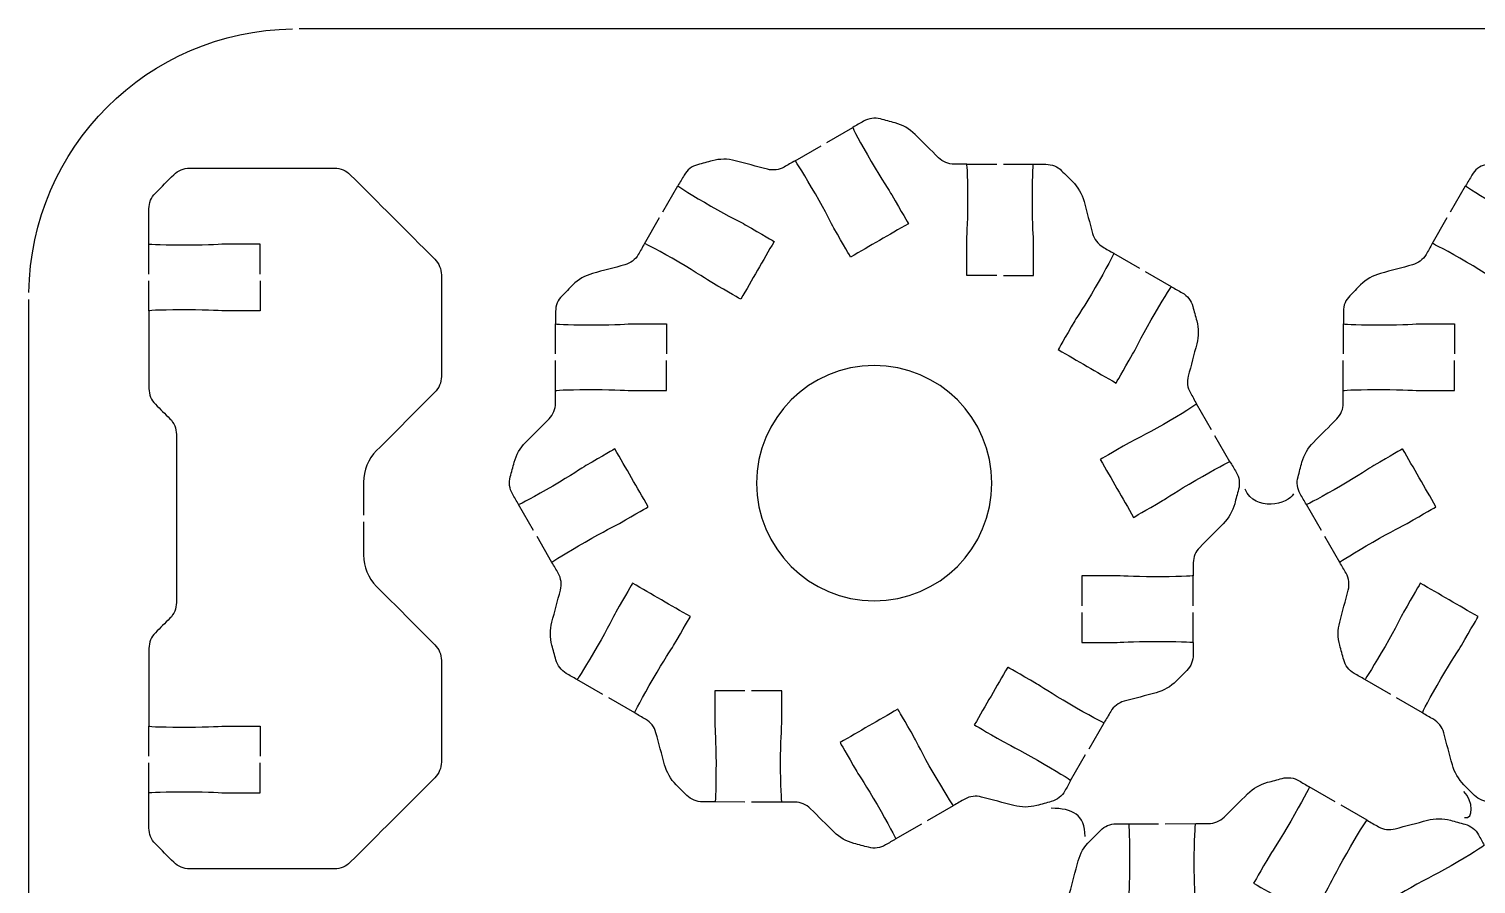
# Model space of a CAD drawing. Extents: x 0 to 400, y 230 to 450.
# Drawn here: x 135 to 200.1, y 411.6 to 450 of the extents above; entities that cross this region are included whole.
import ezdxf

# ---------------------------------------------------------------- set-up
doc = ezdxf.new("R2010")
doc.units = 0
doc.header["$MEASUREMENT"] = 0
doc.layers.add('DEFAULT', color=18, linetype='CONTINUOUS')

msp = doc.modelspace()

# ---------------------------------------------------------------- linework, layer by layer
at = {"layer": 'DEFAULT', "color": 1}
for points in [[(252.85, 450), (147.151, 450)], [(170.867, 444.896), (172.035, 445.574)], [(169.438, 444.071), (170.606, 444.748)], [(177.161, 443.919), (178.508, 443.919)], [(178.812, 443.919), (180.159, 443.919)], [(163.498, 441.781), (164.171, 442.949)], [(198.909, 441.781), (199.583, 442.949)], [(162.672, 440.349), (163.346, 441.52)], [(198.084, 440.349), (198.758, 441.52)], [(140.394, 438.977), (140.394, 440.328)], [(184.936, 439.238), (183.768, 439.912)], [(140.394, 437.326), (140.394, 438.677)], [(186.365, 438.412), (185.197, 439.086)], [(135.001, 242.147), (135.001, 437.847)], [(158.675, 435.396), (158.675, 436.747)], [(194.087, 435.396), (194.087, 436.747)], [(158.672, 433.745), (158.672, 435.096)], [(194.083, 433.745), (194.083, 435.096)], [(188.164, 431.978), (187.49, 433.145)], [(188.989, 430.549), (188.315, 431.717)], [(157.687, 427.452), (157.014, 428.623)], [(193.099, 427.452), (192.425, 428.623)], [(158.513, 426.023), (157.839, 427.194)], [(193.925, 426.023), (193.251, 427.194)], [(187.328, 424.076), (187.328, 425.423)], [(187.328, 422.424), (187.328, 423.772)], [(160.802, 420.082), (159.635, 420.759)], [(196.214, 420.082), (195.046, 420.759)], [(162.231, 419.257), (161.063, 419.934)], [(197.643, 419.257), (196.475, 419.934)], [(140.394, 417.316), (140.394, 418.667)], [(182.653, 417.648), (183.327, 418.816)], [(140.394, 415.665), (140.394, 417.016)], [(181.828, 416.219), (182.502, 417.39)], [(193.725, 415.26), (192.554, 415.934)], [(167.188, 415.253), (165.836, 415.256)], [(168.839, 415.245), (167.487, 415.249)], [(175.39, 414.42), (176.557, 415.094)], [(195.15, 414.435), (193.982, 415.109)], [(173.961, 413.594), (175.132, 414.268)], [(184.429, 414.272), (185.78, 414.276)], [(186.08, 414.28), (187.431, 414.283)]]:
    msp.add_lwpolyline(points, dxfattribs=at)
for points in [[(135.001, 438.15), (135.082, 444.659), (140.342, 449.919), (146.851, 450)], [(191.848, 429.102), (191.617, 428.634), (190.098, 428.275), (189.676, 429.312)], [(199.532, 414.557), (199.951, 414.438), (199.932, 415.303), (199.503, 415.731)], [(182.476, 413.705), (182.476, 414.684), (181.91, 414.972), (180.956, 414.972)]]:
    msp.add_open_spline(points, degree=3, dxfattribs=at)
for points, knots in [([(178.508, 438.913), (178.058, 438.913), (177.608, 438.913), (177.157, 438.913), (177.157, 439.414), (177.157, 439.915), (177.157, 440.416), (177.157, 440.628), (177.207, 441.199), (177.207, 442.166), (177.207, 443.133), (177.185, 443.919), (177.157, 443.919), (176.97, 443.919), (176.783, 443.919), (176.596, 443.919), (176.332, 443.919), (176.078, 444.022), (175.891, 444.208), (175.538, 444.56), (175.185, 444.912), (174.832, 445.263), (174.582, 445.51), (174.275, 445.687), (173.936, 445.778), (173.716, 445.837), (173.496, 445.896), (173.277, 445.955), (173.023, 446.022), (172.751, 445.986), (172.522, 445.852), (172.359, 445.76), (172.197, 445.667), (172.035, 445.574), (172.01, 445.56), (172.384, 444.872), (172.867, 444.036), (173.351, 443.2), (173.679, 442.727), (173.785, 442.543), (174.222, 441.788), (174.536, 441.245), (174.536, 441.245), (173.669, 440.745), (172.803, 440.246), (171.936, 439.746), (171.936, 439.746), (171.622, 440.286), (171.185, 441.044), (171.079, 441.228), (170.839, 441.746), (170.356, 442.582), (169.886, 443.397), (169.484, 444.046), (169.438, 444.074), (169.275, 443.98), (169.111, 443.886), (168.948, 443.792), (168.722, 443.662), (168.451, 443.626), (168.193, 443.693), (167.712, 443.822), (167.231, 443.95), (166.75, 444.078), (166.412, 444.166), (166.055, 444.166), (165.717, 444.074), (165.497, 444.016), (165.277, 443.957), (165.057, 443.898), (164.803, 443.831), (164.584, 443.662), (164.454, 443.432), (164.36, 443.271), (164.265, 443.11), (164.171, 442.949), (164.2, 442.903), (164.849, 442.505), (165.66, 442.035), (166.496, 441.552), (167.018, 441.309), (167.202, 441.203), (167.957, 440.765), (168.5, 440.451), (168.5, 440.451), (167.999, 439.585), (167.498, 438.718), (166.997, 437.851), (166.997, 437.851), (166.457, 438.165), (165.699, 438.603), (165.515, 438.709), (165.046, 439.037), (164.21, 439.52), (163.395, 439.989), (162.725, 440.353), (162.672, 440.353), (162.578, 440.189), (162.484, 440.026), (162.39, 439.862), (162.256, 439.633), (162.041, 439.467), (161.783, 439.397), (161.302, 439.267), (160.821, 439.138), (160.34, 439.009), (160.005, 438.917), (159.695, 438.74), (159.448, 438.493), (159.288, 438.332), (159.128, 438.171), (158.968, 438.01), (158.777, 437.823), (158.672, 437.566), (158.675, 437.301), (158.675, 437.116), (158.675, 436.932), (158.675, 436.747), (158.76, 436.715), (159.508, 436.698), (160.418, 436.698), (161.384, 436.698), (161.956, 436.747), (162.168, 436.747), (162.667, 436.747), (163.167, 436.747), (163.667, 436.747), (163.667, 436.297), (163.667, 435.846), (163.667, 435.396)], [0, 0, 0, 0, 3.83, 3.83, 3.83, 8.09, 8.09, 8.09, 9.09, 9.09, 9.09, 10.09, 10.09, 10.09, 11.68, 11.68, 11.68, 12.68, 12.68, 12.68, 16.915576, 16.915576, 16.915576, 17.915576, 17.915576, 17.915576, 19.851267, 19.851267, 19.851267, 20.851267, 20.851267, 20.851267, 22.441392, 22.441392, 22.441392, 23.441392, 23.441392, 23.441392, 24.441392, 24.441392, 24.441392, 25.441392, 25.441392, 25.441392, 33.949001, 33.949001, 33.949001, 34.949001, 34.949001, 34.949001, 35.949001, 35.949001, 35.949001, 36.949001, 36.949001, 36.949001, 38.552778, 38.552778, 38.552778, 39.552778, 39.552778, 39.552778, 43.785531, 43.785531, 43.785531, 44.785531, 44.785531, 44.785531, 46.721222, 46.721222, 46.721222, 47.721222, 47.721222, 47.721222, 49.307696, 49.307696, 49.307696, 50.307696, 50.307696, 50.307696, 51.307696, 51.307696, 51.307696, 52.307696, 52.307696, 52.307696, 60.820304, 60.820304, 60.820304, 61.820304, 61.820304, 61.820304, 62.820304, 62.820304, 62.820304, 63.820304, 63.820304, 63.820304, 65.424081, 65.424081, 65.424081, 66.424081, 66.424081, 66.424081, 70.65942, 70.65942, 70.65942, 71.65942, 71.65942, 71.65942, 73.589835, 73.589835, 73.589835, 74.589835, 74.589835, 74.589835, 76.159835, 76.159835, 76.159835, 77.159835, 77.159835, 77.159835, 78.159835, 78.159835, 78.159835, 82.409835, 82.409835, 82.409835, 86.239835, 86.239835, 86.239835, 86.239835]), ([(213.92, 438.913), (213.47, 438.913), (213.019, 438.913), (212.569, 438.913), (212.569, 439.414), (212.569, 439.915), (212.569, 440.416), (212.569, 440.628), (212.618, 441.199), (212.618, 442.166), (212.618, 443.133), (212.597, 443.919), (212.569, 443.919), (212.382, 443.919), (212.195, 443.919), (212.008, 443.919), (211.743, 443.919), (211.489, 444.022), (211.302, 444.208), (210.95, 444.56), (210.597, 444.912), (210.244, 445.263), (209.994, 445.51), (209.687, 445.687), (209.348, 445.778), (209.128, 445.837), (208.908, 445.896), (208.688, 445.955), (208.434, 446.022), (208.163, 445.986), (207.933, 445.852), (207.771, 445.76), (207.609, 445.667), (207.447, 445.574), (207.422, 445.56), (207.796, 444.872), (208.279, 444.036), (208.762, 443.2), (209.091, 442.727), (209.196, 442.543), (209.634, 441.788), (209.948, 441.245), (209.948, 441.245), (209.081, 440.745), (208.214, 440.246), (207.348, 439.746), (207.348, 439.746), (207.034, 440.286), (206.596, 441.044), (206.491, 441.228), (206.251, 441.746), (205.767, 442.582), (205.298, 443.397), (204.896, 444.046), (204.85, 444.074), (204.687, 443.98), (204.523, 443.886), (204.36, 443.792), (204.134, 443.662), (203.862, 443.626), (203.605, 443.693), (203.124, 443.822), (202.643, 443.95), (202.162, 444.078), (201.823, 444.166), (201.467, 444.166), (201.128, 444.074), (200.908, 444.016), (200.689, 443.957), (200.469, 443.898), (200.215, 443.831), (199.996, 443.662), (199.865, 443.432), (199.771, 443.271), (199.677, 443.11), (199.583, 442.949), (199.611, 442.903), (200.261, 442.505), (201.072, 442.035), (201.908, 441.552), (202.43, 441.309), (202.614, 441.203), (203.368, 440.765), (203.912, 440.451), (203.912, 440.451), (203.411, 439.585), (202.91, 438.718), (202.409, 437.851), (202.409, 437.851), (201.869, 438.165), (201.111, 438.603), (200.927, 438.709), (200.458, 439.037), (199.622, 439.52), (198.807, 439.989), (198.137, 440.353), (198.084, 440.353), (197.99, 440.189), (197.896, 440.026), (197.802, 439.862), (197.668, 439.633), (197.452, 439.467), (197.195, 439.397), (196.714, 439.267), (196.233, 439.138), (195.752, 439.009), (195.417, 438.917), (195.106, 438.74), (194.859, 438.493), (194.7, 438.332), (194.54, 438.171), (194.38, 438.01), (194.189, 437.823), (194.083, 437.566), (194.087, 437.301), (194.087, 437.116), (194.087, 436.932), (194.087, 436.747), (194.172, 436.715), (194.919, 436.698), (195.83, 436.698), (196.796, 436.698), (197.368, 436.747), (197.579, 436.747), (198.079, 436.747), (198.579, 436.747), (199.079, 436.747), (199.079, 436.297), (199.079, 435.846), (199.079, 435.396)], [0, 0, 0, 0, 3.83, 3.83, 3.83, 8.09, 8.09, 8.09, 9.09, 9.09, 9.09, 10.09, 10.09, 10.09, 11.68, 11.68, 11.68, 12.68, 12.68, 12.68, 16.915576, 16.915576, 16.915576, 17.915576, 17.915576, 17.915576, 19.851267, 19.851267, 19.851267, 20.851267, 20.851267, 20.851267, 22.441392, 22.441392, 22.441392, 23.441392, 23.441392, 23.441392, 24.441392, 24.441392, 24.441392, 25.441392, 25.441392, 25.441392, 33.949001, 33.949001, 33.949001, 34.949001, 34.949001, 34.949001, 35.949001, 35.949001, 35.949001, 36.949001, 36.949001, 36.949001, 38.552778, 38.552778, 38.552778, 39.552778, 39.552778, 39.552778, 43.785531, 43.785531, 43.785531, 44.785531, 44.785531, 44.785531, 46.721222, 46.721222, 46.721222, 47.721222, 47.721222, 47.721222, 49.307696, 49.307696, 49.307696, 50.307696, 50.307696, 50.307696, 51.307696, 51.307696, 51.307696, 52.307696, 52.307696, 52.307696, 60.820304, 60.820304, 60.820304, 61.820304, 61.820304, 61.820304, 62.820304, 62.820304, 62.820304, 63.820304, 63.820304, 63.820304, 65.424081, 65.424081, 65.424081, 66.424081, 66.424081, 66.424081, 70.65942, 70.65942, 70.65942, 71.65942, 71.65942, 71.65942, 73.589835, 73.589835, 73.589835, 74.589835, 74.589835, 74.589835, 76.159835, 76.159835, 76.159835, 77.159835, 77.159835, 77.159835, 78.159835, 78.159835, 78.159835, 82.409835, 82.409835, 82.409835, 86.239835, 86.239835, 86.239835, 86.239835]), ([(145.393, 438.977), (145.393, 439.427), (145.393, 439.878), (145.393, 440.328), (144.893, 440.328), (144.393, 440.328), (143.894, 440.328), (143.682, 440.328), (143.11, 440.279), (142.144, 440.279), (141.177, 440.279), (140.394, 440.3), (140.394, 440.328), (140.394, 440.857), (140.394, 441.386), (140.394, 441.915), (140.394, 442.18), (140.5, 442.434), (140.687, 442.621), (140.963, 442.897), (141.24, 443.174), (141.516, 443.45), (141.703, 443.637), (141.957, 443.743), (142.221, 443.743), (144.393, 443.743), (146.565, 443.743), (148.737, 443.743), (149.005, 443.743), (149.259, 443.637), (149.446, 443.45), (150.713, 442.184), (151.979, 440.917), (153.246, 439.651), (153.433, 439.464), (153.539, 439.21), (153.539, 438.945), (153.539, 437.422), (153.539, 435.899), (153.539, 434.377), (153.539, 434.109), (153.433, 433.855), (153.246, 433.668), (152.372, 432.794), (151.498, 431.92), (150.625, 431.046), (150.251, 430.672), (150.039, 430.164), (150.039, 429.632), (150.039, 429.137), (150.039, 428.642), (150.039, 428.147)], [0, 0, 0, 0, 3.83, 3.83, 3.83, 8.08, 8.08, 8.08, 9.08, 9.08, 9.08, 10.08, 10.08, 10.08, 14.58, 14.58, 14.58, 15.58, 15.58, 15.58, 18.903402, 18.903402, 18.903402, 19.903402, 19.903402, 19.903402, 38.373402, 38.373402, 38.373402, 39.373402, 39.373402, 39.373402, 54.604482, 54.604482, 54.604482, 55.604482, 55.604482, 55.604482, 68.554482, 68.554482, 68.554482, 69.554482, 69.554482, 69.554482, 80.062089, 80.062089, 80.062089, 81.062089, 81.062089, 81.062089, 85.272089, 85.272089, 85.272089, 85.272089]), ([(178.812, 438.913), (179.261, 438.913), (179.71, 438.913), (180.159, 438.913), (180.159, 439.414), (180.159, 439.915), (180.159, 440.416), (180.159, 440.628), (180.11, 441.199), (180.11, 442.166), (180.11, 443.133), (180.131, 443.919), (180.159, 443.919), (180.345, 443.919), (180.531, 443.919), (180.717, 443.919), (180.981, 443.919), (181.235, 443.813), (181.422, 443.626), (181.584, 443.465), (181.747, 443.304), (181.909, 443.143), (182.156, 442.896), (182.336, 442.586), (182.428, 442.247), (182.557, 441.766), (182.686, 441.285), (182.816, 440.804), (182.883, 440.55), (183.049, 440.335), (183.274, 440.201), (183.438, 440.106), (183.601, 440.01), (183.765, 439.915), (183.789, 439.901), (183.415, 439.213), (182.932, 438.374), (182.449, 437.537), (182.121, 437.068), (182.015, 436.885), (181.577, 436.126), (181.267, 435.587), (181.267, 435.587), (182.134, 435.086), (183, 434.585), (183.867, 434.084), (183.867, 434.084), (184.177, 434.624), (184.615, 435.382), (184.721, 435.565), (184.964, 436.084), (185.447, 436.924), (185.927, 437.753), (186.333, 438.412), (186.365, 438.412), (186.525, 438.322), (186.684, 438.231), (186.844, 438.141), (187.077, 438.01), (187.247, 437.788), (187.317, 437.53), (187.376, 437.313), (187.435, 437.095), (187.494, 436.878), (187.585, 436.539), (187.585, 436.183), (187.497, 435.848), (187.369, 435.363), (187.241, 434.879), (187.113, 434.394), (187.045, 434.144), (187.077, 433.876), (187.208, 433.65), (187.301, 433.483), (187.394, 433.316), (187.486, 433.149), (187.486, 433.117), (186.827, 432.708), (185.998, 432.228), (185.158, 431.745), (184.64, 431.505), (184.456, 431.399), (183.698, 430.962), (183.158, 430.648), (183.158, 430.648), (183.658, 429.781), (184.157, 428.914), (184.657, 428.048), (184.657, 428.048), (185.2, 428.362), (185.959, 428.799), (186.142, 428.905), (186.612, 429.233), (187.448, 429.716), (188.284, 430.2), (188.975, 430.57), (188.989, 430.549), (189.082, 430.393), (189.175, 430.236), (189.268, 430.08), (189.406, 429.85), (189.444, 429.572), (189.374, 429.311), (189.316, 429.093), (189.259, 428.876), (189.201, 428.658), (189.113, 428.319), (188.933, 428.012), (188.686, 427.762), (188.333, 427.407), (187.98, 427.052), (187.628, 426.697), (187.444, 426.513), (187.342, 426.266), (187.338, 426.005), (187.335, 425.812), (187.331, 425.619), (187.328, 425.427), (187.328, 425.398), (186.545, 425.377), (185.578, 425.377), (184.611, 425.377), (184.04, 425.427), (183.828, 425.427), (183.328, 425.427), (182.829, 425.427), (182.329, 425.427), (182.329, 424.976), (182.329, 424.526), (182.329, 424.075)], [0, 0, 0, 0, 3.82, 3.82, 3.82, 8.08, 8.08, 8.08, 9.08, 9.08, 9.08, 10.08, 10.08, 10.08, 11.66, 11.66, 11.66, 12.66, 12.66, 12.66, 14.604557, 14.604557, 14.604557, 15.604557, 15.604557, 15.604557, 19.839896, 19.839896, 19.839896, 20.839896, 20.839896, 20.839896, 22.448684, 22.448684, 22.448684, 23.448684, 23.448684, 23.448684, 24.448684, 24.448684, 24.448684, 25.448684, 25.448684, 25.448684, 33.961293, 33.961293, 33.961293, 34.961293, 34.961293, 34.961293, 35.961293, 35.961293, 35.961293, 36.961293, 36.961293, 36.961293, 38.524143, 38.524143, 38.524143, 39.524143, 39.524143, 39.524143, 41.440519, 41.440519, 41.440519, 42.440519, 42.440519, 42.440519, 46.702268, 46.702268, 46.702268, 47.702268, 47.702268, 47.702268, 49.327229, 49.327229, 49.327229, 50.327229, 50.327229, 50.327229, 51.327229, 51.327229, 51.327229, 52.327229, 52.327229, 52.327229, 60.834838, 60.834838, 60.834838, 61.834838, 61.834838, 61.834838, 62.834838, 62.834838, 62.834838, 63.834838, 63.834838, 63.834838, 65.38177, 65.38177, 65.38177, 66.38177, 66.38177, 66.38177, 68.295562, 68.295562, 68.295562, 69.295562, 69.295562, 69.295562, 73.552369, 73.552369, 73.552369, 74.552369, 74.552369, 74.552369, 76.192643, 76.192643, 76.192643, 77.192643, 77.192643, 77.192643, 78.192643, 78.192643, 78.192643, 82.442643, 82.442643, 82.442643, 86.272643, 86.272643, 86.272643, 86.272643]), ([(145.393, 438.677), (145.393, 438.227), (145.393, 437.776), (145.393, 437.326), (144.893, 437.326), (144.393, 437.326), (143.894, 437.326), (143.682, 437.326), (143.11, 437.375), (142.144, 437.375), (141.177, 437.375), (140.394, 437.354), (140.394, 437.326), (140.394, 436.164), (140.394, 435.002), (140.394, 433.84), (140.394, 433.572), (140.5, 433.318), (140.687, 433.131), (140.903, 432.915), (141.12, 432.699), (141.336, 432.482), (141.523, 432.295), (141.629, 432.041), (141.629, 431.777), (141.629, 429.258), (141.629, 426.739), (141.629, 424.22), (141.629, 423.952), (141.523, 423.698), (141.336, 423.511), (141.12, 423.295), (140.903, 423.078), (140.687, 422.862), (140.5, 422.675), (140.394, 422.421), (140.394, 422.156), (140.394, 420.993), (140.394, 419.83), (140.394, 418.667), (140.394, 418.639), (141.177, 418.618), (142.144, 418.618), (143.11, 418.618), (143.682, 418.667), (143.894, 418.667), (144.393, 418.667), (144.893, 418.667), (145.393, 418.667), (145.393, 418.217), (145.393, 417.767), (145.393, 417.316)], [0, 0, 0, 0, 3.83, 3.83, 3.83, 8.08, 8.08, 8.08, 9.08, 9.08, 9.08, 10.08, 10.08, 10.08, 19.96, 19.96, 19.96, 20.96, 20.96, 20.96, 23.562153, 23.562153, 23.562153, 24.562153, 24.562153, 24.562153, 45.982153, 45.982153, 45.982153, 46.982153, 46.982153, 46.982153, 49.584306, 49.584306, 49.584306, 50.584306, 50.584306, 50.584306, 60.474306, 60.474306, 60.474306, 61.474306, 61.474306, 61.474306, 62.474306, 62.474306, 62.474306, 66.724306, 66.724306, 66.724306, 70.554306, 70.554306, 70.554306, 70.554306]), ([(167.188, 420.255), (166.737, 420.255), (166.287, 420.255), (165.836, 420.255), (165.836, 419.755), (165.836, 419.255), (165.836, 418.756), (165.836, 418.544), (165.886, 417.972), (165.886, 417.006), (165.886, 416.039), (165.865, 415.256), (165.836, 415.256), (165.652, 415.256), (165.467, 415.256), (165.283, 415.256), (165.015, 415.256), (164.761, 415.362), (164.574, 415.549), (164.412, 415.71), (164.251, 415.871), (164.09, 416.032), (163.843, 416.279), (163.667, 416.586), (163.575, 416.925), (163.446, 417.406), (163.316, 417.887), (163.187, 418.368), (163.117, 418.622), (162.951, 418.84), (162.721, 418.971), (162.558, 419.066), (162.395, 419.161), (162.231, 419.257), (162.206, 419.271), (162.58, 419.959), (163.064, 420.795), (163.547, 421.634), (163.875, 422.103), (163.981, 422.287), (164.418, 423.045), (164.732, 423.585), (164.732, 423.585), (163.866, 424.086), (162.999, 424.587), (162.132, 425.088), (162.132, 425.088), (161.818, 424.545), (161.381, 423.786), (161.275, 423.603), (161.032, 423.084), (160.548, 422.248), (160.079, 421.437), (159.681, 420.784), (159.635, 420.759), (159.475, 420.851), (159.315, 420.943), (159.155, 421.035), (158.926, 421.169), (158.756, 421.387), (158.689, 421.641), (158.63, 421.861), (158.572, 422.081), (158.513, 422.301), (158.421, 422.64), (158.421, 422.996), (158.509, 423.335), (158.637, 423.816), (158.766, 424.297), (158.894, 424.777), (158.961, 425.031), (158.926, 425.303), (158.795, 425.532), (158.701, 425.697), (158.607, 425.862), (158.513, 426.026), (158.538, 426.072), (159.187, 426.471), (160.002, 426.94), (160.838, 427.423), (161.356, 427.667), (161.54, 427.773), (162.298, 428.21), (162.838, 428.524), (162.838, 428.524), (162.338, 429.391), (161.838, 430.257), (161.339, 431.124), (161.339, 431.124), (160.795, 430.81), (160.04, 430.373), (159.857, 430.267), (159.384, 429.939), (158.548, 429.455), (157.747, 428.993), (157.081, 428.633), (157.014, 428.623), (156.921, 428.783), (156.828, 428.943), (156.735, 429.103), (156.601, 429.332), (156.565, 429.607), (156.636, 429.865), (156.695, 430.084), (156.754, 430.304), (156.812, 430.524), (156.904, 430.859), (157.081, 431.17), (157.327, 431.417), (157.679, 431.77), (158.031, 432.122), (158.382, 432.475), (158.566, 432.662), (158.672, 432.916), (158.672, 433.181), (158.672, 433.369), (158.672, 433.557), (158.672, 433.745), (158.742, 433.777), (159.497, 433.794), (160.418, 433.794), (161.384, 433.794), (161.956, 433.745), (162.168, 433.745), (162.667, 433.745), (163.167, 433.745), (163.667, 433.745), (163.667, 434.195), (163.667, 434.646), (163.667, 435.096)], [0, 0, 0, 0, 3.83, 3.83, 3.83, 8.08, 8.08, 8.08, 9.08, 9.08, 9.08, 10.08, 10.08, 10.08, 11.65, 11.65, 11.65, 12.65, 12.65, 12.65, 14.587473, 14.587473, 14.587473, 15.587473, 15.587473, 15.587473, 19.822812, 19.822812, 19.822812, 20.822812, 20.822812, 20.822812, 22.4316, 22.4316, 22.4316, 23.4316, 23.4316, 23.4316, 24.4316, 24.4316, 24.4316, 25.4316, 25.4316, 25.4316, 33.944209, 33.944209, 33.944209, 34.944209, 34.944209, 34.944209, 35.944209, 35.944209, 35.944209, 36.944209, 36.944209, 36.944209, 38.51201, 38.51201, 38.51201, 39.51201, 39.51201, 39.51201, 41.447701, 41.447701, 41.447701, 42.447701, 42.447701, 42.447701, 46.680454, 46.680454, 46.680454, 47.680454, 47.680454, 47.680454, 49.292906, 49.292906, 49.292906, 50.292906, 50.292906, 50.292906, 51.292906, 51.292906, 51.292906, 52.292906, 52.292906, 52.292906, 60.800514, 60.800514, 60.800514, 61.800514, 61.800514, 61.800514, 62.800514, 62.800514, 62.800514, 63.800514, 63.800514, 63.800514, 65.373314, 65.373314, 65.373314, 66.373314, 66.373314, 66.373314, 68.309005, 68.309005, 68.309005, 69.309005, 69.309005, 69.309005, 73.544581, 73.544581, 73.544581, 74.544581, 74.544581, 74.544581, 76.144581, 76.144581, 76.144581, 77.144581, 77.144581, 77.144581, 78.144581, 78.144581, 78.144581, 82.394581, 82.394581, 82.394581, 86.224581, 86.224581, 86.224581, 86.224581]), ([(172.999, 434.87), (175.92, 434.87), (178.287, 432.506), (178.287, 429.585), (178.287, 426.664), (175.92, 424.297), (172.999, 424.297), (170.078, 424.297), (167.71, 426.664), (167.71, 429.585), (167.71, 432.506), (170.078, 434.87), (172.999, 434.87)], [1, 1, 1, 1, 2, 2, 2, 3, 3, 3, 4, 4, 4, 5, 5, 5, 5]), ([(202.599, 420.255), (202.149, 420.255), (201.699, 420.255), (201.248, 420.255), (201.248, 419.755), (201.248, 419.255), (201.248, 418.756), (201.248, 418.544), (201.298, 417.972), (201.298, 417.006), (201.298, 416.039), (201.277, 415.256), (201.248, 415.256), (201.064, 415.256), (200.879, 415.256), (200.694, 415.256), (200.426, 415.256), (200.172, 415.362), (199.985, 415.549), (199.824, 415.71), (199.663, 415.871), (199.502, 416.032), (199.255, 416.279), (199.079, 416.586), (198.987, 416.925), (198.858, 417.406), (198.728, 417.887), (198.599, 418.368), (198.528, 418.622), (198.363, 418.84), (198.133, 418.971), (197.97, 419.066), (197.806, 419.161), (197.643, 419.257), (197.618, 419.271), (197.992, 419.959), (198.475, 420.795), (198.959, 421.634), (199.287, 422.103), (199.393, 422.287), (199.83, 423.045), (200.144, 423.585), (200.144, 423.585), (199.277, 424.086), (198.411, 424.587), (197.544, 425.088), (197.544, 425.088), (197.23, 424.545), (196.793, 423.786), (196.687, 423.603), (196.443, 423.084), (195.96, 422.248), (195.491, 421.437), (195.092, 420.784), (195.046, 420.759), (194.887, 420.851), (194.727, 420.943), (194.567, 421.035), (194.337, 421.169), (194.168, 421.387), (194.101, 421.641), (194.042, 421.861), (193.983, 422.081), (193.925, 422.301), (193.833, 422.64), (193.833, 422.996), (193.921, 423.335), (194.049, 423.816), (194.177, 424.297), (194.306, 424.777), (194.373, 425.031), (194.337, 425.303), (194.207, 425.532), (194.113, 425.697), (194.019, 425.862), (193.925, 426.026), (193.949, 426.072), (194.598, 426.471), (195.413, 426.94), (196.249, 427.423), (196.768, 427.667), (196.951, 427.773), (197.71, 428.21), (198.25, 428.524), (198.25, 428.524), (197.75, 429.391), (197.25, 430.257), (196.75, 431.124), (196.75, 431.124), (196.207, 430.81), (195.452, 430.373), (195.269, 430.267), (194.796, 429.939), (193.96, 429.455), (193.159, 428.993), (192.492, 428.633), (192.425, 428.623), (192.332, 428.783), (192.24, 428.943), (192.147, 429.103), (192.013, 429.332), (191.977, 429.607), (192.048, 429.865), (192.107, 430.084), (192.165, 430.304), (192.224, 430.524), (192.316, 430.859), (192.492, 431.17), (192.739, 431.417), (193.091, 431.77), (193.442, 432.122), (193.794, 432.475), (193.978, 432.662), (194.083, 432.916), (194.083, 433.181), (194.083, 433.369), (194.083, 433.557), (194.083, 433.745), (194.154, 433.777), (194.909, 433.794), (195.83, 433.794), (196.796, 433.794), (197.368, 433.745), (197.579, 433.745), (198.079, 433.745), (198.579, 433.745), (199.079, 433.745), (199.079, 434.195), (199.079, 434.646), (199.079, 435.096)], [0, 0, 0, 0, 3.83, 3.83, 3.83, 8.08, 8.08, 8.08, 9.08, 9.08, 9.08, 10.08, 10.08, 10.08, 11.65, 11.65, 11.65, 12.65, 12.65, 12.65, 14.587473, 14.587473, 14.587473, 15.587473, 15.587473, 15.587473, 19.822812, 19.822812, 19.822812, 20.822812, 20.822812, 20.822812, 22.4316, 22.4316, 22.4316, 23.4316, 23.4316, 23.4316, 24.4316, 24.4316, 24.4316, 25.4316, 25.4316, 25.4316, 33.944209, 33.944209, 33.944209, 34.944209, 34.944209, 34.944209, 35.944209, 35.944209, 35.944209, 36.944209, 36.944209, 36.944209, 38.51201, 38.51201, 38.51201, 39.51201, 39.51201, 39.51201, 41.447701, 41.447701, 41.447701, 42.447701, 42.447701, 42.447701, 46.680454, 46.680454, 46.680454, 47.680454, 47.680454, 47.680454, 49.292906, 49.292906, 49.292906, 50.292906, 50.292906, 50.292906, 51.292906, 51.292906, 51.292906, 52.292906, 52.292906, 52.292906, 60.800514, 60.800514, 60.800514, 61.800514, 61.800514, 61.800514, 62.800514, 62.800514, 62.800514, 63.800514, 63.800514, 63.800514, 65.373314, 65.373314, 65.373314, 66.373314, 66.373314, 66.373314, 68.309005, 68.309005, 68.309005, 69.309005, 69.309005, 69.309005, 73.544581, 73.544581, 73.544581, 74.544581, 74.544581, 74.544581, 76.144581, 76.144581, 76.144581, 77.144581, 77.144581, 77.144581, 78.144581, 78.144581, 78.144581, 82.394581, 82.394581, 82.394581, 86.224581, 86.224581, 86.224581, 86.224581]), ([(150.039, 427.847), (150.039, 427.35), (150.039, 426.854), (150.039, 426.358), (150.039, 425.829), (150.251, 425.317), (150.625, 424.943), (151.498, 424.07), (152.372, 423.196), (153.246, 422.322), (153.433, 422.135), (153.539, 421.881), (153.539, 421.617), (153.539, 420.094), (153.539, 418.571), (153.539, 417.048), (153.539, 416.78), (153.433, 416.526), (153.246, 416.339), (151.979, 415.074), (150.713, 413.808), (149.446, 412.543), (149.259, 412.356), (149.005, 412.25), (148.741, 412.25), (146.568, 412.25), (144.395, 412.25), (142.221, 412.25), (141.957, 412.25), (141.703, 412.356), (141.516, 412.543), (141.24, 412.82), (140.963, 413.096), (140.687, 413.372), (140.5, 413.559), (140.394, 413.813), (140.394, 414.081), (140.394, 414.609), (140.394, 415.137), (140.394, 415.665), (140.394, 415.693), (141.177, 415.715), (142.144, 415.715), (143.11, 415.715), (143.682, 415.665), (143.894, 415.665), (144.393, 415.665), (144.893, 415.665), (145.393, 415.665), (145.393, 416.116), (145.393, 416.566), (145.393, 417.016)], [0, 0, 0, 0, 4.22, 4.22, 4.22, 5.22, 5.22, 5.22, 15.727607, 15.727607, 15.727607, 16.727607, 16.727607, 16.727607, 29.677607, 29.677607, 29.677607, 30.677607, 30.677607, 30.677607, 45.901617, 45.901617, 45.901617, 46.901617, 46.901617, 46.901617, 65.381617, 65.381617, 65.381617, 66.381617, 66.381617, 66.381617, 69.705019, 69.705019, 69.705019, 70.705019, 70.705019, 70.705019, 75.195019, 75.195019, 75.195019, 76.195019, 76.195019, 76.195019, 77.195019, 77.195019, 77.195019, 81.445019, 81.445019, 81.445019, 85.275019, 85.275019, 85.275019, 85.275019]), ([(182.329, 423.772), (182.329, 423.323), (182.329, 422.874), (182.329, 422.424), (182.829, 422.424), (183.328, 422.424), (183.828, 422.424), (184.04, 422.424), (184.611, 422.474), (185.578, 422.474), (186.545, 422.474), (187.328, 422.453), (187.328, 422.424), (187.33, 422.245), (187.332, 422.065), (187.335, 421.885), (187.342, 421.617), (187.236, 421.356), (187.045, 421.165), (186.888, 421.006), (186.73, 420.848), (186.573, 420.689), (186.322, 420.438), (186.012, 420.258), (185.673, 420.167), (185.191, 420.037), (184.709, 419.908), (184.227, 419.779), (183.976, 419.712), (183.761, 419.546), (183.627, 419.324), (183.527, 419.155), (183.427, 418.987), (183.327, 418.819), (183.313, 418.794), (182.625, 419.168), (181.789, 419.652), (180.949, 420.135), (180.48, 420.463), (180.297, 420.569), (179.538, 421.006), (178.999, 421.317), (178.999, 421.317), (178.498, 420.45), (177.997, 419.583), (177.496, 418.717), (177.496, 418.717), (178.039, 418.406), (178.794, 417.969), (178.977, 417.863), (179.5, 417.62), (180.336, 417.136), (181.165, 416.657), (181.828, 416.251), (181.828, 416.219), (181.742, 416.064), (181.656, 415.909), (181.57, 415.753), (181.44, 415.517), (181.218, 415.344), (180.957, 415.274), (180.739, 415.215), (180.521, 415.156), (180.304, 415.097), (179.969, 415.006), (179.612, 415.006), (179.274, 415.094), (178.789, 415.222), (178.305, 415.35), (177.82, 415.478), (177.57, 415.545), (177.302, 415.514), (177.076, 415.387), (176.904, 415.29), (176.733, 415.194), (176.561, 415.097), (176.529, 415.097), (176.123, 415.757), (175.644, 416.586), (175.16, 417.426), (174.917, 417.944), (174.811, 418.128), (174.374, 418.886), (174.06, 419.426), (174.06, 419.426), (173.193, 418.925), (172.326, 418.424), (171.46, 417.923), (171.46, 417.923), (171.774, 417.383), (172.211, 416.625), (172.317, 416.441), (172.645, 415.972), (173.128, 415.136), (173.612, 414.296), (173.986, 413.609), (173.961, 413.594), (173.81, 413.504), (173.66, 413.413), (173.509, 413.323), (173.277, 413.185), (173.001, 413.146), (172.74, 413.217), (172.523, 413.275), (172.305, 413.332), (172.088, 413.39), (171.749, 413.478), (171.439, 413.658), (171.192, 413.905), (170.839, 414.254), (170.486, 414.603), (170.133, 414.953), (169.946, 415.14), (169.692, 415.245), (169.428, 415.245), (169.238, 415.245), (169.049, 415.245), (168.86, 415.245), (168.832, 415.245), (168.789, 416.039), (168.789, 417.006), (168.789, 417.972), (168.839, 418.544), (168.839, 418.756), (168.839, 419.255), (168.839, 419.755), (168.839, 420.255), (168.388, 420.255), (167.938, 420.255), (167.487, 420.255)], [0, 0, 0, 0, 3.82, 3.82, 3.82, 8.07, 8.07, 8.07, 9.07, 9.07, 9.07, 10.07, 10.07, 10.07, 11.600131, 11.600131, 11.600131, 12.600131, 12.600131, 12.600131, 14.502261, 14.502261, 14.502261, 15.502261, 15.502261, 15.502261, 19.747258, 19.747258, 19.747258, 20.747258, 20.747258, 20.747258, 22.410809, 22.410809, 22.410809, 23.410809, 23.410809, 23.410809, 24.410809, 24.410809, 24.410809, 25.410809, 25.410809, 25.410809, 33.923417, 33.923417, 33.923417, 34.923417, 34.923417, 34.923417, 35.923417, 35.923417, 35.923417, 36.923417, 36.923417, 36.923417, 38.431827, 38.431827, 38.431827, 39.431827, 39.431827, 39.431827, 41.348203, 41.348203, 41.348203, 42.348203, 42.348203, 42.348203, 46.609952, 46.609952, 46.609952, 47.609952, 47.609952, 47.609952, 49.284467, 49.284467, 49.284467, 50.284467, 50.284467, 50.284467, 51.284467, 51.284467, 51.284467, 52.284467, 52.284467, 52.284467, 60.797075, 60.797075, 60.797075, 61.797075, 61.797075, 61.797075, 62.797075, 62.797075, 62.797075, 63.797075, 63.797075, 63.797075, 65.290829, 65.290829, 65.290829, 66.290829, 66.290829, 66.290829, 68.204621, 68.204621, 68.204621, 69.204621, 69.204621, 69.204621, 73.426102, 73.426102, 73.426102, 74.426102, 74.426102, 74.426102, 76.036102, 76.036102, 76.036102, 77.036102, 77.036102, 77.036102, 78.036102, 78.036102, 78.036102, 82.286102, 82.286102, 82.286102, 86.116102, 86.116102, 86.116102, 86.116102]), ([(186.08, 409.274), (186.531, 409.274), (186.981, 409.274), (187.431, 409.274), (187.431, 409.773), (187.431, 410.273), (187.431, 410.773), (187.431, 410.985), (187.382, 411.556), (187.382, 412.523), (187.382, 413.489), (187.424, 414.283), (187.452, 414.283), (187.642, 414.283), (187.831, 414.283), (188.02, 414.283), (188.285, 414.283), (188.539, 414.389), (188.726, 414.576), (189.079, 414.925), (189.432, 415.274), (189.784, 415.624), (190.031, 415.871), (190.342, 416.05), (190.68, 416.139), (190.898, 416.196), (191.116, 416.254), (191.333, 416.312), (191.594, 416.382), (191.869, 416.343), (192.102, 416.206), (192.253, 416.115), (192.403, 416.025), (192.554, 415.934), (192.578, 415.92), (192.204, 415.232), (191.721, 414.392), (191.238, 413.556), (190.91, 413.087), (190.804, 412.904), (190.366, 412.145), (190.052, 411.605), (190.052, 411.605), (190.919, 411.105), (191.786, 410.604), (192.652, 410.103), (192.652, 410.103), (192.966, 410.642), (193.404, 411.401), (193.51, 411.584), (193.753, 412.103), (194.236, 412.943), (194.716, 413.772), (195.122, 414.431), (195.154, 414.431), (195.325, 414.335), (195.497, 414.238), (195.669, 414.142), (195.894, 414.015), (196.163, 413.983), (196.413, 414.05), (196.898, 414.178), (197.382, 414.307), (197.866, 414.435), (198.205, 414.523), (198.561, 414.523), (198.897, 414.431), (199.114, 414.372), (199.332, 414.314), (199.549, 414.255), (199.81, 414.184), (200.033, 414.011), (200.163, 413.775), (200.249, 413.62), (200.335, 413.465), (200.421, 413.309), (200.421, 413.278), (199.757, 412.872), (198.928, 412.392), (198.092, 411.909), (197.57, 411.665), (197.387, 411.56), (196.632, 411.122), (196.088, 410.812), (196.088, 410.812), (196.589, 409.945), (197.09, 409.078), (197.591, 408.212), (197.591, 408.212), (198.131, 408.522), (198.89, 408.96), (199.073, 409.065), (199.542, 409.394), (200.382, 409.877), (201.218, 410.36), (201.906, 410.734), (201.92, 410.709), (202.02, 410.541), (202.12, 410.373), (202.22, 410.205), (202.354, 409.983), (202.569, 409.817), (202.819, 409.75), (203.302, 409.621), (203.784, 409.491), (204.266, 409.362), (204.605, 409.27), (204.915, 409.09), (205.165, 408.84), (205.323, 408.681), (205.481, 408.522), (205.638, 408.363), (205.829, 408.173), (205.935, 407.912), (205.927, 407.644), (205.925, 407.464), (205.923, 407.284), (205.92, 407.104), (205.92, 407.076), (205.137, 407.055), (204.171, 407.055), (203.204, 407.055), (202.633, 407.104), (202.421, 407.104), (201.921, 407.104), (201.421, 407.104), (200.922, 407.104), (200.922, 406.655), (200.922, 406.206), (200.922, 405.756)], [0, 0, 0, 0, 3.83, 3.83, 3.83, 8.08, 8.08, 8.08, 9.08, 9.08, 9.08, 10.08, 10.08, 10.08, 11.69, 11.69, 11.69, 12.69, 12.69, 12.69, 16.911481, 16.911481, 16.911481, 17.911481, 17.911481, 17.911481, 19.825273, 19.825273, 19.825273, 20.825273, 20.825273, 20.825273, 22.319026, 22.319026, 22.319026, 23.319026, 23.319026, 23.319026, 24.319026, 24.319026, 24.319026, 25.319026, 25.319026, 25.319026, 33.831635, 33.831635, 33.831635, 34.831635, 34.831635, 34.831635, 35.831635, 35.831635, 35.831635, 36.831635, 36.831635, 36.831635, 38.50615, 38.50615, 38.50615, 39.50615, 39.50615, 39.50615, 43.767898, 43.767898, 43.767898, 44.767898, 44.767898, 44.767898, 46.684275, 46.684275, 46.684275, 47.684275, 47.684275, 47.684275, 49.192685, 49.192685, 49.192685, 50.192685, 50.192685, 50.192685, 51.192685, 51.192685, 51.192685, 52.192685, 52.192685, 52.192685, 60.705293, 60.705293, 60.705293, 61.705293, 61.705293, 61.705293, 62.705293, 62.705293, 62.705293, 63.705293, 63.705293, 63.705293, 65.368843, 65.368843, 65.368843, 66.368843, 66.368843, 66.368843, 70.61384, 70.61384, 70.61384, 71.61384, 71.61384, 71.61384, 73.515971, 73.515971, 73.515971, 74.515971, 74.515971, 74.515971, 76.046102, 76.046102, 76.046102, 77.046102, 77.046102, 77.046102, 78.046102, 78.046102, 78.046102, 82.296102, 82.296102, 82.296102, 86.116102, 86.116102, 86.116102, 86.116102]), ([(182.26, 394.432), (182.26, 394.883), (182.26, 395.333), (182.26, 395.783), (181.76, 395.783), (181.26, 395.783), (180.76, 395.783), (180.549, 395.783), (179.977, 395.734), (179.011, 395.734), (178.09, 395.734), (177.335, 395.752), (177.264, 395.783), (177.264, 395.972), (177.264, 396.16), (177.264, 396.348), (177.264, 396.612), (177.158, 396.866), (176.975, 397.053), (176.623, 397.406), (176.272, 397.759), (175.92, 398.112), (175.673, 398.359), (175.497, 398.669), (175.405, 399.004), (175.346, 399.224), (175.288, 399.444), (175.229, 399.664), (175.158, 399.921), (175.193, 400.197), (175.328, 400.426), (175.42, 400.586), (175.513, 400.746), (175.606, 400.906), (175.673, 400.895), (176.34, 400.535), (177.141, 400.073), (177.977, 399.59), (178.45, 399.262), (178.633, 399.156), (179.388, 398.719), (179.931, 398.405), (179.931, 398.405), (180.431, 399.271), (180.931, 400.138), (181.431, 401.005), (181.431, 401.005), (180.891, 401.318), (180.132, 401.756), (179.949, 401.862), (179.43, 402.105), (178.594, 402.588), (177.779, 403.058), (177.13, 403.456), (177.106, 403.502), (177.2, 403.667), (177.294, 403.831), (177.388, 403.996), (177.518, 404.225), (177.554, 404.497), (177.487, 404.751), (177.358, 405.232), (177.23, 405.713), (177.102, 406.194), (177.014, 406.533), (177.014, 406.889), (177.106, 407.228), (177.164, 407.447), (177.223, 407.667), (177.282, 407.887), (177.349, 408.141), (177.518, 408.36), (177.748, 408.494), (177.908, 408.586), (178.067, 408.677), (178.227, 408.769), (178.273, 408.744), (178.672, 408.092), (179.141, 407.28), (179.624, 406.444), (179.868, 405.926), (179.974, 405.742), (180.411, 404.984), (180.725, 404.441), (180.725, 404.441), (181.592, 404.942), (182.458, 405.442), (183.325, 405.943), (183.325, 405.943), (183.011, 406.483), (182.574, 407.242), (182.468, 407.425), (182.14, 407.894), (181.656, 408.734), (181.173, 409.57), (180.799, 410.258), (180.824, 410.272), (180.987, 410.367), (181.151, 410.462), (181.314, 410.558), (181.543, 410.688), (181.709, 410.907), (181.78, 411.161), (181.909, 411.642), (182.039, 412.123), (182.168, 412.604), (182.26, 412.943), (182.436, 413.249), (182.683, 413.496), (182.844, 413.657), (183.005, 413.819), (183.166, 413.98), (183.353, 414.167), (183.607, 414.272), (183.875, 414.272), (184.06, 414.272), (184.245, 414.272), (184.429, 414.272), (184.457, 414.272), (184.479, 413.489), (184.479, 412.523), (184.479, 411.556), (184.429, 410.985), (184.429, 410.773), (184.429, 410.273), (184.429, 409.773), (184.429, 409.274), (184.88, 409.274), (185.33, 409.274), (185.78, 409.274)], [0, 0, 0, 0, 3.83, 3.83, 3.83, 8.08, 8.08, 8.08, 9.08, 9.08, 9.08, 10.08, 10.08, 10.08, 11.68, 11.68, 11.68, 12.68, 12.68, 12.68, 16.915576, 16.915576, 16.915576, 17.915576, 17.915576, 17.915576, 19.851267, 19.851267, 19.851267, 20.851267, 20.851267, 20.851267, 22.424067, 22.424067, 22.424067, 23.424067, 23.424067, 23.424067, 24.424067, 24.424067, 24.424067, 25.424067, 25.424067, 25.424067, 33.931675, 33.931675, 33.931675, 34.931675, 34.931675, 34.931675, 35.931675, 35.931675, 35.931675, 36.931675, 36.931675, 36.931675, 38.544127, 38.544127, 38.544127, 39.544127, 39.544127, 39.544127, 43.77688, 43.77688, 43.77688, 44.77688, 44.77688, 44.77688, 46.712571, 46.712571, 46.712571, 47.712571, 47.712571, 47.712571, 49.280372, 49.280372, 49.280372, 50.280372, 50.280372, 50.280372, 51.280372, 51.280372, 51.280372, 52.280372, 52.280372, 52.280372, 60.79298, 60.79298, 60.79298, 61.79298, 61.79298, 61.79298, 62.79298, 62.79298, 62.79298, 63.79298, 63.79298, 63.79298, 65.401769, 65.401769, 65.401769, 66.401769, 66.401769, 66.401769, 70.637108, 70.637108, 70.637108, 71.637108, 71.637108, 71.637108, 73.574581, 73.574581, 73.574581, 74.574581, 74.574581, 74.574581, 76.144581, 76.144581, 76.144581, 77.144581, 77.144581, 77.144581, 78.144581, 78.144581, 78.144581, 82.394581, 82.394581, 82.394581, 86.224581, 86.224581, 86.224581, 86.224581])]:
    msp.add_open_spline(points, degree=3, knots=knots, dxfattribs=at)

doc.saveas('drawing.dxf')
